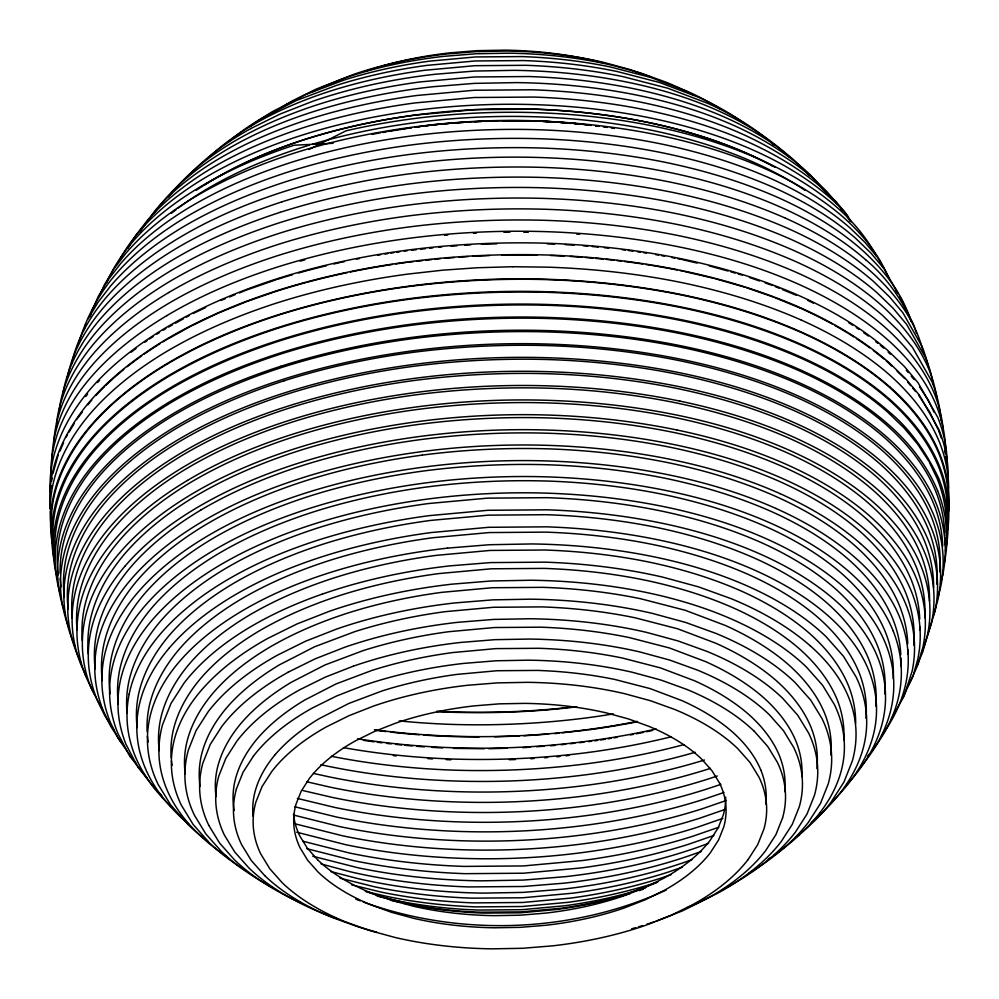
<?xml version="1.0" encoding="UTF-8"?>
<svg xmlns="http://www.w3.org/2000/svg" width="999" height="999" viewBox="0 0 999 999"><rect width="100%" height="100%" fill="white"/><g stroke="black" fill="none" stroke-linecap="round" stroke-linejoin="round"><path stroke-width="1.5" d="M71.691 363.424C76.985 338.723 90.097 316.358 106.344 297.277A433.042 224.325 -1.9 0 1 179.495 237.6C212.125 218.144 247.34 203.346 283.466 191.746A433.029 224.325 -1.9 0 1 408.304 164.161C452.435 158.292 497.04 156.119 541.533 157.567A433.042 224.325 -1.9 0 1 670.379 172.615C708.628 180.582 746.278 191.845 781.98 207.78A433.042 224.325 -1.9 0 1 865.621 259.715M129.158 694.168C133.779 671.728 145.529 651.36 160.29 634.065A385.09 199.488 -1.9 0 1 225.349 580.993C254.358 563.686 285.689 550.536 317.807 540.222A385.09 199.488 -1.9 0 1 428.821 515.684L487.837 510.289L547.302 509.815A385.09 199.488 -1.9 0 1 661.875 523.201C695.891 530.294 729.37 540.309 761.126 554.47A385.09 199.488 -1.9 0 1 835.501 600.661C853.246 616.246 868.668 635.077 877.597 657.13A385.09 199.488 -1.9 0 1 883.353 718.481C878.758 740.921 866.995 761.288 852.234 778.583A385.09 199.488 -1.9 0 1 846.765 784.702M940.546 583.891L942.744 574.875M67.707 375.399C73.189 350.449 86.413 327.997 102.685 308.566A437.887 226.835 -1.9 0 1 176.598 248.252C209.653 228.734 245.192 213.761 281.668 201.935M79.096 341.483C86.738 317.307 98.601 294.33 115.135 275A422.677 218.956 -1.9 0 1 186.476 216.783C218.394 197.939 252.697 183.491 287.899 172.065A422.664 218.956 -1.9 0 1 409.652 145.155C452.722 139.548 496.203 137.425 539.61 138.736A422.677 218.956 -1.9 0 1 665.272 153.409C702.559 161.301 739.235 172.303 774.125 187.712A422.677 218.956 -1.9 0 1 855.693 238.361L870.853 252.997L883.653 268.256M84.141 329.67L85.727 324.051M90.147 316.508L91.309 312.35M52.997 473.414L58.117 455.219M943.58 565.584L944.355 562.799A453.059 234.69 -1.9 0 0 937.574 490.684M236.388 788.985L243.019 772.339L253.409 756.131M782.579 817.906L775.961 834.552L765.559 850.761A279.62 144.855 -1.9 0 1 706.505 898.938L682.467 910.851L655.956 921.24M937.661 598.451L940.658 586.925A448.114 232.13 -1.9 0 0 933.928 515.546C923.576 489.872 905.594 467.969 884.964 449.825A448.114 232.13 -1.9 0 0 798.401 396.079C761.45 379.583 722.489 367.944 682.929 359.677A448.114 232.13 -1.9 0 0 549.587 344.118C503.546 342.607 457.38 344.867 411.713 350.936A448.114 232.13 -1.9 0 0 282.542 379.495C245.155 391.483 208.704 406.805 174.937 426.935A448.114 232.13 -1.9 0 0 99.251 488.698C82.055 508.803 68.394 532.529 63.012 558.628A448.114 232.13 -1.9 0 0 68.606 627.11M933.578 615.272L938.098 598.975A445.092 230.569 -1.9 0 0 931.418 528.071C921.128 502.572 903.283 480.819 882.779 462.787A445.092 230.569 -1.9 0 0 796.802 409.415C760.102 393.019 721.403 381.468 682.105 373.264A445.092 230.569 -1.9 0 0 549.662 357.804C503.933 356.293 458.091 358.554 412.724 364.573A445.092 230.569 -1.9 0 0 284.415 392.944C247.29 404.845 211.089 420.067 177.547 440.047A445.092 230.569 -1.9 0 0 102.373 501.411C85.29 521.378 71.716 544.942 66.371 570.866A445.092 230.569 -1.9 0 0 73.052 641.77L75.225 646.703M927.621 634.889L935.064 611.001A441.583 228.746 -1.9 0 0 928.433 540.659C918.231 515.359 900.524 493.781 880.181 475.899A441.583 228.746 -1.9 0 0 794.879 422.939C758.478 406.68 720.079 395.217 681.093 387.063A441.583 228.746 -1.9 0 0 549.7 371.74C504.32 370.242 458.841 372.477 413.836 378.446A441.583 228.746 -1.9 0 0 286.538 406.593C249.7 418.406 213.786 433.516 180.507 453.334A441.583 228.746 -1.9 0 0 105.931 514.21C88.973 534.015 75.524 557.392 70.217 583.116A441.583 228.746 -1.9 0 0 76.848 653.471L80.607 662.012M923.75 647.714L931.53 623.014A437.562 226.673 -1.9 0 0 924.974 553.309C914.847 528.234 897.302 506.855 877.147 489.135A437.562 226.673 -1.9 0 0 792.632 436.663C756.555 420.554 718.506 409.19 679.869 401.111M91.908 310.976L98.501 295.916L108.192 279.77L120.292 264.011A416.483 215.747 -1.9 0 1 190.597 206.656C222.04 188.087 255.831 173.851 290.534 162.6A416.483 215.747 -1.9 0 1 410.502 136.089C452.934 130.557 495.779 128.459 538.548 129.745A416.471 215.747 -1.9 0 1 662.374 144.206C699.113 151.985 735.252 162.825 769.63 178.009A416.483 215.747 -1.9 0 1 849.999 227.922L864.934 242.345L877.559 257.367L898.076 293.631M99.838 295.304L104.545 284.54L114.086 268.656L125.986 253.147A409.69 212.225 -1.9 0 1 195.142 196.728C226.074 178.459 259.315 164.46 293.444 153.384A409.69 212.225 -1.9 0 1 411.463 127.298C453.209 121.866 495.354 119.805 537.425 121.066A409.69 212.225 -1.9 0 1 659.228 135.29C695.366 142.944 730.918 153.609 764.735 168.556A409.69 212.225 -1.9 0 1 843.793 217.645C862.574 234.365 878.858 254.308 888.548 277.685M59.928 451.073L63.561 442.782M921.415 652.846L923.176 649.163M916.32 666.97L922.639 652.31L927.497 635.014A433.042 224.325 -1.9 0 0 921.003 566.033C910.988 541.221 893.63 520.067 873.675 502.522A433.042 224.325 -1.9 0 0 790.034 450.586C754.332 434.64 716.67 423.401 678.446 415.409A433.042 224.325 -1.9 0 0 549.587 400.374C505.094 398.913 460.489 401.099 416.358 406.955A433.029 224.325 -1.9 0 0 291.521 434.565C255.394 446.141 220.18 460.951 187.537 480.394M910.751 680.981L918.143 664.085L922.951 646.99A427.972 221.703 -1.9 0 0 916.52 578.808C906.63 554.295 889.472 533.391 869.754 516.046A427.972 221.703 -1.9 0 0 787.087 464.722C751.797 448.963 714.585 437.849 676.798 429.957M907.417 686.95L910.089 682.18M901.872 699.562L913.111 675.824L917.856 658.953A422.365 218.793 -1.9 0 0 911.513 591.67C901.747 567.469 884.814 546.84 865.359 529.732A422.365 218.793 -1.9 0 0 783.765 479.083C748.95 463.524 712.225 452.559 674.937 444.767A422.365 218.793 -1.9 0 0 549.263 430.107C505.869 428.671 462.362 430.819 419.318 436.526A422.365 218.793 -1.9 0 0 297.552 463.449C262.312 474.75 227.972 489.185 196.141 508.154A422.365 218.793 -1.9 0 0 124.8 566.371M127.934 248.314L135.414 235.864L146.616 221.291A385.377 199.638 -1.9 0 1 211.651 168.219C240.747 151.024 272.028 137.862 304.133 127.447A385.377 199.638 -1.9 0 1 415.134 102.909L474.138 97.515L533.628 97.053A385.377 199.638 -1.9 0 1 648.201 110.427C682.192 117.632 715.634 127.66 747.439 141.708A385.364 199.638 -1.9 0 1 821.815 187.887L835.639 201.236L847.302 215.147L851.086 221.79M139.897 231.78L154.783 210.939A375.811 194.68 -1.9 0 1 218.219 159.178C246.591 142.42 277.098 129.583 308.404 119.43A375.811 194.68 -1.9 0 1 416.658 95.504L474.188 90.247L532.205 89.785A375.811 194.68 -1.9 0 1 643.93 102.835C677.085 109.853 709.69 119.63 740.721 133.342A375.811 194.68 -1.9 0 1 813.248 178.371L826.722 191.383L837.162 203.821M88.087 318.893L98.052 302.285L110.502 286.089A428.284 221.865 -1.9 0 1 182.792 227.098C215.122 208.004 249.875 193.356 285.564 181.793A428.284 221.865 -1.9 0 1 408.928 154.52C452.572 148.839 496.628 146.678 540.621 148.002A428.284 221.865 -1.9 0 1 667.944 162.874C705.719 170.879 742.894 182.018 778.246 197.64A428.284 221.865 -1.9 0 1 860.901 248.963C880.531 266.446 897.552 287.287 907.679 311.738A428.284 221.865 -1.9 0 1 911.15 321.503M65.971 437.237L67.495 434.715M69.006 432.192L74.313 423.364M891.383 718.955L904.245 695.766L912.199 670.903A416.171 215.584 -1.9 0 0 905.956 604.607C896.328 580.756 879.644 560.427 860.464 543.568M153.921 213.424L158.129 207.617A364.685 188.923 -1.9 0 1 225.399 150.424C249.226 136.189 274.737 124.937 300.924 115.809A364.323 188.724 -1.9 0 1 432.205 86.801L474.288 83.379L516.62 82.605A364.685 188.923 -1.9 0 1 639.323 95.629C671.578 102.335 703.321 111.851 733.441 125.275A364.697 188.923 -1.9 0 1 810.776 175.325L827.272 193.806M748.089 859.602L757.754 844.53L763.923 829.033A260.102 134.74 -1.9 0 0 759.028 777.247L750.049 762.499L737.637 748.513A260.102 134.74 -1.9 0 0 674.837 709.527L650.599 700.761L624.363 693.618A260.102 134.74 -1.9 0 0 527.634 682.329L497.415 682.879L467.37 685.302A260.102 134.74 -1.9 0 0 373.651 706.031L348.988 715.684L326.611 726.76A260.102 134.74 -1.9 0 0 271.716 771.578L262.025 786.65L255.856 802.135A260.102 134.74 -1.9 0 0 260.751 853.933L269.73 868.668L282.143 882.654A260.102 134.74 -1.9 0 0 344.942 921.64L369.18 930.419L395.417 937.561A260.102 134.74 -1.9 0 0 492.145 948.838L522.365 948.301L552.41 945.866A260.102 134.74 -1.9 0 0 646.128 925.149L670.791 915.496L693.169 904.42A260.102 134.74 -1.9 0 0 748.064 859.602M820.054 812.574C830.669 798.725 838.91 782.841 842.469 765.671A341.233 176.773 -1.9 0 0 834.415 704.632L822.627 685.314L806.368 666.982A341.233 176.773 -1.9 0 0 733.99 620.167C709.565 609.228 683.94 601.123 657.904 595.029A340.884 176.586 -1.9 0 0 531.131 580.244L491.52 580.956L452.147 584.14A340.884 176.586 -1.9 0 0 329.32 611.301L296.99 623.95L267.67 638.461A340.884 176.586 -1.9 0 0 195.717 697.202C185.065 711.026 176.848 726.935 173.289 744.093A341.233 176.773 -1.9 0 0 181.331 805.144L193.132 824.462L209.39 842.794A341.233 176.773 -1.9 0 0 245.567 870.529M881.518 735.676C893.168 719.992 901.935 702.01 905.956 682.829A409.378 212.075 -1.9 0 0 899.812 617.607C890.346 594.155 873.925 574.15 855.069 557.567A409.378 212.075 -1.9 0 0 775.986 508.479M872.714 749.912C885.214 733.628 894.917 714.934 899.088 694.73A401.96 208.229 -1.9 0 0 893.056 630.694M168.731 196.815L173.414 190.722A354.17 183.466 -1.9 0 1 233.192 141.945C259.927 126.149 288.674 114.048 318.182 104.47A354.17 183.466 -1.9 0 1 420.204 81.918L474.425 76.973L529.095 76.536A354.17 183.466 -1.9 0 1 634.39 88.836C665.634 95.454 696.365 104.67 725.599 117.582A354.17 183.466 -1.9 0 1 793.943 160.027L809.577 175.774M85.727 396.541L87.612 394.093M76.586 419.568L82.255 412.187M87.937 404.795L89.823 402.322A455.794 236.114 -1.9 0 1 91.783 400.062M275.274 754.52C265.347 766.308 257.467 780.044 254.196 795.216A260.889 135.152 -1.9 0 0 253.034 816.133M124.8 566.371C108.604 585.339 95.717 607.679 90.647 632.292A422.365 218.793 -1.9 0 0 96.99 699.575L104.833 715.821L111.264 726.023M169.281 648.001C154.882 664.859 143.431 684.727 138.923 706.605A375.537 194.543 -1.9 0 0 144.555 766.433C153.234 787.949 168.294 806.293 185.589 821.503A375.537 194.543 -1.9 0 0 188.749 824.212M867.469 756.393L869.217 754.233M860.589 767.032C875.324 749.625 886.925 729.108 891.57 706.618A393.881 204.046 -1.9 0 0 885.663 643.868C876.56 621.303 860.763 602.06 842.619 586.101A393.881 204.046 -1.9 0 0 766.533 538.873C734.065 524.363 699.812 514.135 665.034 506.88A393.881 204.046 -1.9 0 0 547.839 493.194C507.367 491.87 466.795 493.856 426.648 499.188A393.881 204.046 -1.9 0 0 313.099 524.288C280.244 534.827 248.214 548.301 218.519 565.983A393.881 204.046 -1.9 0 0 151.998 620.279C136.888 637.949 124.875 658.803 120.155 681.743A393.881 204.046 -1.9 0 0 126.061 744.492L137.912 767.07L154.97 788.611M166.783 315.647C201.024 295.242 237.974 279.72 275.874 267.545A454.32 235.352 -1.9 0 1 406.843 238.599C453.146 232.442 499.95 230.17 546.628 231.681A454.32 235.352 -1.9 0 1 681.805 247.465C721.927 255.831 761.425 267.657 798.888 284.365A454.32 235.352 -1.9 0 1 886.637 338.861C907.579 357.242 925.773 379.458 936.3 405.482A454.32 235.352 -1.9 0 1 945.653 453.546M168.656 292.557C202.71 272.452 239.31 257.03 276.873 244.842A450.986 233.616 -1.9 0 1 406.793 216.134C452.734 210.152 499.138 207.879 545.454 209.278A450.986 233.616 -1.9 0 1 679.532 224.937C719.305 233.354 758.441 245.092 795.666 261.538A450.986 233.616 -1.9 0 1 882.704 315.584L898.875 331.193L912.537 347.477L931.967 381.68A450.986 233.629 -1.9 0 1 940.958 420.317M168.556 327.023L172.64 324.75M175.374 323.239L183.554 318.706M186.289 317.195L189.011 315.672M168.057 338.836L190.085 326.611M167.57 363.836C201.985 343.506 238.973 327.934 276.935 315.609A455.794 236.114 -1.9 0 1 408.241 286.601C454.682 280.544 501.573 278.259 548.376 279.658A455.794 236.114 -1.9 0 1 683.89 295.492C724.088 304.008 763.648 315.859 801.273 332.492A455.794 236.114 -1.9 0 1 889.235 387.113C910.126 405.706 928.233 427.897 939.023 453.908A455.794 236.114 -1.9 0 1 948.288 506.655M200.662 510.164C232.105 491.595 265.896 477.36 300.599 466.108A416.483 215.747 -1.9 0 1 420.567 439.597C462.999 434.066 505.844 431.968 548.626 433.254A416.471 215.747 -1.9 0 1 672.439 447.714C709.178 455.494 745.316 466.333 779.695 481.518A416.483 215.747 -1.9 0 1 860.064 531.431C879.17 548.426 895.716 568.706 905.556 592.469A416.483 215.747 -1.9 0 1 913.748 645.104M309.141 149.4L346.041 130.807A396.216 205.257 -1.9 0 1 876.298 256.094M250.761 128.571L280.082 114.061L312.4 101.399A340.884 176.586 -1.9 0 1 435.239 74.251L474.6 71.054L514.21 70.342A340.884 176.586 -1.9 0 1 640.983 85.152C667.032 91.209 692.644 99.363 717.095 110.265A341.233 176.773 -1.9 0 1 789.447 157.093M288.062 672.24L314.997 658.903L344.68 647.277A313.074 162.188 -1.9 0 1 457.505 622.352L493.656 619.417L530.032 618.756A313.074 162.188 -1.9 0 1 646.465 632.355L678.059 640.946L707.242 651.498A313.074 162.188 -1.9 0 1 782.804 698.438L797.764 715.272L808.591 733.004A313.074 162.188 -1.9 0 1 814.435 795.354L807.042 813.998L795.404 832.155A313.074 162.188 -1.9 0 1 729.282 886.088M721.877 890.059L728.059 886.75M666.171 890.084C572.315 933.078 460.164 937.112 363.174 901.96M312.862 91.621L316.583 89.773M193.144 313.499L205.669 307.53M191.383 325.899L217.907 313.261L246.229 301.71L276.136 291.333A455.794 236.114 -1.9 0 1 305.894 282.567M321.603 87.338L352.697 74.725A260.102 134.74 -1.9 0 1 446.428 54.021L476.473 51.573L506.693 51.024A260.102 134.74 -1.9 0 1 603.421 62.325L629.657 69.455L649.974 76.686M686.413 908.216L718.481 892.794A297.165 153.946 -1.9 0 0 781.206 841.595L792.282 824.362L799.325 806.668A297.165 153.946 -1.9 0 0 793.743 747.502L783.466 730.656L769.292 714.672A297.165 153.946 -1.9 0 0 697.539 670.142L669.854 660.114L639.872 651.947A297.165 153.946 -1.9 0 0 529.358 639.06L494.83 639.672L460.502 642.457A297.165 153.946 -1.9 0 0 353.421 666.133M221.029 300.399L225.275 298.676M229.508 296.953L235.165 294.643M239.398 292.919L245.055 290.622M656.393 882.766L625.886 894.255A238.848 123.726 -1.9 0 1 557.08 909.465L520.504 912.811L483.653 913.098A238.848 123.726 -1.9 0 1 412.637 904.807L380.257 896.428L365.247 891.245M322.515 594.005C297.128 602.859 272.415 613.786 249.288 627.559A353.446 183.092 -1.9 0 0 184.116 682.991L170.991 703.458L162.625 724.487A353.446 183.092 -1.9 0 0 166.234 787.949C174.375 808.241 188.599 825.511 204.882 839.859A353.446 183.092 -1.9 0 0 221.691 853.134M353.421 666.121L325.249 677.16L299.675 689.809A297.165 153.946 -1.9 0 0 236.95 741.021L225.886 758.241L218.843 775.936A297.165 153.946 -1.9 0 0 224.425 835.114L234.703 851.96L248.876 867.931A297.165 153.946 -1.9 0 0 320.629 912.474L329.57 916.021M723.963 792.457L704.944 798.938A411.738 213.299 -1.9 0 1 586.238 825.174C544.28 830.756 501.873 832.829 459.565 831.443A411.75 213.299 -1.9 0 1 337.063 817.145L294.705 806.755M726.335 800.461L702.597 808.666A406.131 210.389 -1.9 0 1 585.514 834.54C544.13 840.047 502.297 842.082 460.564 840.721A406.131 210.389 -1.9 0 1 339.735 826.61L293.519 815.034M724.787 809.54L699.974 818.131A399.937 207.18 -1.9 0 1 584.677 843.618C543.918 849.038 502.722 851.048 461.625 849.712A399.937 207.18 -1.9 0 1 342.632 835.813L295.667 823.963M722.864 818.381L697.052 827.347A393.156 203.659 -1.9 0 1 583.716 852.397C543.643 857.729 503.146 859.702 462.762 858.378A393.156 203.659 -1.9 0 1 345.779 844.717L296.753 832.217M718.793 827.234L693.518 836.001A385.09 199.488 -1.9 0 1 582.492 860.539L523.488 865.933L464.023 866.408A385.09 199.488 -1.9 0 1 349.438 853.021L302.822 841.208M713.898 835.464L689.248 844.03A375.537 194.543 -1.9 0 1 580.981 867.956L523.439 873.213L465.434 873.675A375.537 194.543 -1.9 0 1 353.696 860.626L306.868 848.688M708.541 843.368L696.703 847.651A364.323 188.724 -1.9 0 1 565.422 876.66L523.339 880.082L481.006 880.843A364.685 188.923 -1.9 0 1 358.304 867.831L312.749 856.23M701.261 851.435L691.221 855.057A353.084 182.904 -1.9 0 1 563.985 883.178L523.201 886.488L468.543 886.925A353.446 183.092 -1.9 0 1 350.861 871.902L321.041 863.948M692.157 859.552L685.227 862.062A340.884 176.586 -1.9 0 1 562.387 889.197L523.026 892.394L483.416 893.118A340.884 176.586 -1.9 0 1 356.643 878.308L330.644 871.478M280.107 212.337C243.294 224.275 207.43 239.385 174.063 259.091A441.908 228.921 -1.9 0 0 99.488 319.955C82.667 339.922 69.318 363.174 63.774 388.873A441.908 228.921 -1.9 0 0 62.712 394.767M246.466 290.035L276.286 279.683M284.028 380.794C246.928 392.832 210.777 408.054 177.148 427.909A445.417 230.744 -1.9 0 0 101.973 489.26C85.015 509.378 71.566 532.817 65.971 558.728A445.417 230.744 -1.9 0 0 64.311 597.402M682.13 867.244L667.769 872.239A328.596 170.217 -1.9 0 1 573.101 893.156L522.789 897.764L472.077 898.163A328.596 170.217 -1.9 0 1 374.375 886.75L340.01 878.146M671.353 874.525L661.051 878.109A314.048 162.687 -1.9 0 1 570.579 898.101L522.489 902.497L474.026 902.884A314.048 162.687 -1.9 0 1 380.656 891.982L351.473 884.789M657.841 881.917L653.646 883.366A298.089 154.42 -1.9 0 1 567.769 902.347L522.127 906.518L476.136 906.88A298.077 154.42 -1.9 0 1 387.5 896.528L366.858 891.732M639.123 890.633L643.393 889.147M280.881 366.258C243.294 378.321 206.643 393.731 172.677 413.961A450.649 233.454 -1.9 0 0 96.566 476.086C79.271 496.303 65.534 520.154 60.127 546.416A450.649 233.454 -1.9 0 0 63.224 607.916M717.232 775.998L708.84 778.795A421.341 218.257 -1.9 0 1 587.362 805.644C544.43 811.363 501.023 813.473 457.742 812.062A421.328 218.257 -1.9 0 1 332.38 797.427L303.172 790.634M720.866 784.377L707.017 788.985A416.795 215.909 -1.9 0 1 586.863 815.546C544.38 821.19 501.448 823.288 458.628 821.89A416.808 215.909 -1.9 0 1 334.615 807.404L297.327 798.413M382.754 132.505L385.814 131.905M388.848 131.319L411.638 127.735M414.66 127.31L431.368 124.925M411.775 250.225L416.296 249.725M420.804 249.213L425.324 248.701M429.845 248.202L432.854 247.864M438.873 247.178L441.895 246.84M407.43 262.312L413.474 261.638M416.483 261.301L422.527 260.614M425.549 260.277L431.58 259.603M434.602 259.265L440.634 258.579M422.34 455.094C464.073 449.65 506.218 447.589 548.301 448.863A409.69 212.225 -1.9 0 1 670.104 463.086C706.231 470.741 741.782 481.393 775.611 496.341A409.69 212.225 -1.9 0 1 854.669 545.442C873.451 562.15 889.722 582.092 899.412 605.481A409.69 212.225 -1.9 0 1 907.766 643.806M573.638 706.78C533.366 711.738 492.719 712.999 452.185 711.937A439.56 227.697 -1.9 0 1 436.863 711.276M576.798 706.78C535.464 711.962 493.731 713.411 452.11 712.275A440.234 228.059 -1.9 0 1 436.763 711.625M554.745 733.641L559.315 733.116M562.362 732.779L586.75 730.032M561.151 744.742L565.721 744.23M570.279 743.718L574.85 743.206M579.408 742.694L583.978 742.182M588.399 752.447C543.893 758.241 498.951 760.439 454.095 759.09A436.813 226.273 -1.9 0 1 343.519 747.639M556.843 756.83L559.877 756.48M565.946 755.806L568.98 755.456M447.515 548.114L489.585 544.717L531.918 543.943A364.685 188.923 -1.9 0 1 654.632 556.967C686.887 563.661 718.631 573.176 748.75 586.613A364.697 188.923 -1.9 0 1 826.073 636.663L843.456 656.256L856.068 676.897A364.697 188.923 -1.9 0 1 864.635 742.132C860.901 760.489 852.047 777.459 840.708 792.257A364.685 188.923 -1.9 0 1 811.225 822.714M431.356 124.925C484.353 119.131 538.074 118.569 590.996 125.362M444.717 235.302L447.752 235.09M473.514 233.267L476.535 233.054M451.011 246.204L457.092 245.779M464.697 245.242L470.779 244.805M445.204 258.192L454.345 257.555M458.916 257.23L468.069 256.581M472.639 256.256L489.46 255.594M523.951 735.801L548.588 734.065M522.789 747.702L530.469 747.165M536.613 746.728L544.305 746.191M550.449 745.754L555.057 745.429M530.794 758.728L533.866 758.516M544.592 757.754L547.652 757.542M477.922 51.361L482.43 51.236M503.933 232.268L510.027 232.105M481.443 244.243L496.728 243.818M501.71 255.245L536.875 255.245M512.862 266.721L477.584 267.732L442.457 270.205L407.692 274.113A456.481 236.476 -1.9 0 0 276.186 303.184C238.162 315.522 201.124 331.119 166.658 351.473A456.481 236.476 -1.9 0 0 89.61 414.348C72.24 434.977 58.454 458.991 52.735 485.539A456.481 236.476 -1.9 0 0 50.187 508.429M494.592 736.775L519.33 736.063M488.823 748.738L507.355 748.214M509.278 759.727L515.434 759.552M333.129 143.282L294.093 145.23A396.216 205.257 -1.9 0 0 106.856 282.417M523.701 232.205L528.259 232.268M512.849 266.721L548.051 267.17A456.481 236.476 -1.9 0 1 683.766 283.017C724.025 291.546 763.636 303.421 801.323 320.08M479.145 736.9L452.922 736.563A440.234 228.059 -1.9 0 1 423.826 735.077M453.396 748.351L484.203 748.75M453.534 747.776C498.551 749.238 543.681 747.027 588.324 741.096A438.099 226.948 -1.9 0 0 656.206 728.995M540.009 120.941L576.023 123.489M595.479 125.924L598.476 126.286M604.457 127.035L607.454 127.41M320.854 764.697L326.898 766.021A431.88 223.726 -1.9 0 0 455.407 781.018C499.787 782.479 544.268 780.294 588.286 774.45A431.88 223.726 -1.9 0 0 695.129 752.284M313.524 773.426L328.521 776.722A428.858 222.165 -1.9 0 0 456.131 791.62C500.199 793.069 544.368 790.896 588.074 785.089A428.858 222.153 -1.9 0 0 704.457 760.027M682.217 259.603L697.215 263.087M709.203 265.884L728.046 271.029M684.59 271.553L713.136 278.197M682.529 347.54C722.09 355.919 761.001 367.595 798.014 383.941A448.439 232.305 -1.9 0 1 884.552 437.687C905.119 455.981 922.939 477.809 933.541 503.409A448.439 232.305 -1.9 0 1 942.706 546.316M377.085 896.14L395.017 900.311A280.482 145.292 -1.9 0 0 478.409 910.039L521.69 909.702L564.635 905.781A280.469 145.292 -1.9 0 0 645.441 887.911M391.283 900.349L400.312 902.447M593.344 60.489L601.535 62.5M306.705 781.767L330.344 787.2A425.349 220.342 -1.9 0 0 456.905 801.96C500.611 803.396 544.43 801.248 587.774 795.491A425.349 220.342 -1.9 0 0 710.389 768.381M376.798 932.217L358.216 926.897L332.155 917.469A279.62 144.855 -1.9 0 1 264.66 875.549M730.918 271.853L735.214 273.089M738.086 273.901L742.394 275.137M714.647 278.546L744.842 287.188M749.55 277.522L759.552 280.981M765.271 282.967L772.427 285.439M746.278 287.675L773.513 297.103M330.894 916.495L338.811 919.367M355.894 899.212L360.264 900.861M785.401 218.144C749.25 202.173 711.251 190.772 672.627 182.592A437.887 226.835 -1.9 0 0 542.445 167.395C497.477 166.034 452.422 168.244 407.804 174.051A437.887 226.835 -1.9 0 0 281.668 201.935M775.249 286.601L779.495 288.349M782.329 289.523L796.478 295.354M774.937 297.69L800.461 308.204M780.082 493.656C745.766 478.346 709.577 467.532 672.839 459.852A416.171 215.584 -1.9 0 0 549 445.404C506.243 443.993 463.374 446.103 420.966 451.735A416.171 215.584 -1.9 0 0 300.986 478.259C266.271 489.385 232.417 503.621 201.049 522.302A416.171 215.584 -1.9 0 0 130.769 579.682C114.798 598.351 102.11 620.379 97.115 644.617A416.171 215.584 -1.9 0 0 103.359 710.926L111.089 726.935L121.279 742.507M775.998 508.479C742.245 493.406 706.643 482.767 670.491 475.224A409.378 212.075 -1.9 0 0 548.688 461.001C506.618 459.627 464.448 461.688 422.727 467.232A409.39 212.075 -1.9 0 0 304.707 493.319C270.554 504.27 237.263 518.281 206.406 536.663A409.378 212.075 -1.9 0 0 137.263 593.094C121.553 611.463 109.078 633.129 104.158 656.98A409.378 212.075 -1.9 0 0 110.302 722.202L117.907 737.949L132.168 758.591M865.621 259.715C886.375 276.785 901.31 299.213 912.961 323.226A433.354 224.488 -1.9 0 1 916.47 333.117M889.809 386.913C910.826 405.394 929.107 427.684 939.672 453.808A456.143 236.301 -1.9 0 1 948.675 511.226M810.052 645.641C826.36 659.964 840.546 677.272 848.738 697.539A353.446 183.092 -1.9 0 1 852.322 761.001L843.955 782.03L830.831 802.497A353.446 183.092 -1.9 0 1 802.247 832.017M171.903 807.279C156.294 792.756 142.994 775.361 134.927 755.519A385.09 199.488 -1.9 0 1 129.171 694.168M771.303 142.757L773.438 144.83M888.136 352.048L890.309 354.146M891.695 365.984L888.423 362.824A455.794 236.114 -1.9 0 0 886.213 360.914M897.139 371.241L904.769 378.609M754.332 731.343L767.669 746.378L777.347 762.225A279.62 144.855 -1.9 0 1 782.567 817.906M317.719 859.914L307.28 848.139L299.688 835.726A219.006 113.449 -1.9 0 1 293.556 814.123M264.648 875.549L251.311 860.514L241.621 844.667A279.62 144.855 -1.9 0 1 236.413 788.985M158.853 792.557L161.776 795.516M133.854 760.726L135.714 762.824M147.365 778.421L129.957 756.43L117.857 733.391A401.96 208.229 -1.9 0 1 111.838 669.355C116.646 645.928 128.921 624.662 144.331 606.618A401.96 208.229 -1.9 0 1 212.225 551.211C242.52 533.154 275.212 519.43 308.741 508.666A401.96 208.229 -1.9 0 1 424.625 483.054C465.584 477.597 506.993 475.586 548.301 476.923A401.96 208.229 -1.9 0 1 667.894 490.896C703.396 498.289 738.336 508.753 771.49 523.538A401.96 208.229 -1.9 0 1 849.125 571.753C867.656 588.024 883.753 607.679 893.069 630.694M906.305 370.254L908.278 372.602M911.225 376.111L914.172 379.632M907.729 382.13L910.688 385.651M912.661 388.012L915.621 391.533M840.546 208.429L842.169 210.752M112.825 728.259L114.398 730.506M919.517 386.788L928.258 400.149L934.115 412.25M918.581 395.055L929.744 412.1L938.211 429.632M928.758 461.126L917.669 444.18L903.945 427.822L887.699 412.137A453.047 234.69 -1.9 0 0 800.261 357.854C762.861 341.321 723.551 329.545 683.591 321.066A453.047 234.69 -1.9 0 0 548.888 305.344C502.36 303.946 455.756 306.218 409.59 312.237A453.059 234.69 -1.9 0 0 279.083 341.084C241.346 353.321 204.583 368.806 170.367 389.011A453.047 234.69 -1.9 0 0 93.906 451.398C76.661 471.878 62.974 495.716 57.293 522.065A453.059 234.69 -1.9 0 0 55.282 558.391M93.931 693.318L95.355 695.641M103.347 711.525L91.159 688.149A427.972 221.703 -1.9 0 1 84.765 619.967C89.873 595.029 102.947 572.39 119.343 553.184A427.972 221.703 -1.9 0 1 191.646 494.193C223.888 474.962 258.704 460.339 294.405 448.876A427.972 221.703 -1.9 0 1 417.782 421.615C461.401 415.809 505.482 413.661 549.462 415.097A427.972 221.703 -1.9 0 1 676.798 429.97M850.024 221.241L844.792 212.213A388.249 201.124 -1.9 0 0 460.489 105.981A388.249 201.124 -1.9 0 0 118.756 261.451M899.587 296.303L901.11 298.976M208.766 825.324L219.605 843.069L234.54 859.902A313.074 162.188 -1.9 0 0 301.011 902.896M86.101 675.948L81.106 665.097A437.562 226.673 -1.9 0 1 74.563 595.392C79.795 569.892 93.157 546.74 109.927 527.097A437.562 226.673 -1.9 0 1 183.841 466.783C216.808 447.127 252.397 432.18 288.898 420.467A437.562 226.673 -1.9 0 1 415.047 392.582C459.64 386.65 504.72 384.453 549.675 385.914A437.562 226.673 -1.9 0 1 679.869 401.123M93.207 691.932L85.877 676.66A433.042 224.325 -1.9 0 1 79.396 607.667C84.578 582.442 97.802 559.527 114.398 540.084A433.042 224.325 -1.9 0 1 187.55 480.407M719.68 783.303L712.1 770.891L701.66 759.115A219.006 113.449 -1.9 0 0 648.776 726.298L628.371 718.905L606.281 712.886A219.006 113.449 -1.9 0 0 524.837 703.383L499.388 703.845L474.088 705.893A219.006 113.449 -1.9 0 0 395.179 723.338L374.413 731.468L355.569 740.796A219.006 113.449 -1.9 0 0 309.34 778.521L301.186 791.22L295.991 804.257A219.006 113.449 -1.9 0 0 300.112 847.864L307.68 860.289L318.119 872.065A219.006 113.449 -1.9 0 0 371.004 904.882L391.408 912.274L413.499 918.281A219.006 113.449 -1.9 0 0 494.942 927.784L520.392 927.334L545.691 925.286A219.006 113.449 -1.9 0 0 624.6 907.841L645.366 899.712L664.21 890.384A219.006 113.449 -1.9 0 0 710.426 852.646L718.593 839.947L723.776 826.91A219.006 113.449 -1.9 0 0 719.667 783.303M929.407 462.462L937.174 478.546A453.059 234.69 -1.9 0 1 946.115 535.514M937.586 490.684C926.785 464.897 909.102 442.532 888.099 424.275A452.722 234.515 -1.9 0 0 800.636 369.992C763.323 353.309 723.95 341.558 683.978 333.204A452.722 234.528 -1.9 0 0 549.275 317.482C502.759 315.959 456.118 318.244 409.99 324.375A452.722 234.528 -1.9 0 0 279.483 353.234C241.708 365.334 204.882 380.819 170.767 401.148A452.722 234.528 -1.9 0 0 94.306 463.561C76.935 483.866 63.137 507.829 57.692 534.203A452.722 234.515 -1.9 0 0 60.365 594.517M760.876 770.154C754.707 755.256 744.342 742.557 732.379 731.917A260.901 135.152 -1.9 0 0 682.03 700.649L650.199 688.623L614.847 679.47A260.889 135.152 -1.9 0 0 537.287 670.416L497.002 670.729L457.067 674.387A260.889 135.152 -1.9 0 0 381.918 690.996L348.589 703.546L319.305 718.593A260.889 135.152 -1.9 0 0 275.274 754.52M372.152 134.378A379.583 196.628 -1.9 0 1 380.582 132.755M383.079 132.293A379.583 196.628 -1.9 0 1 386.238 131.731M387.674 131.468A379.583 196.628 -1.9 0 1 391.995 130.732M394.605 130.295A379.583 196.628 -1.9 0 1 397.764 129.783M400.412 129.37A379.583 196.628 -1.9 0 1 405.07 128.671M407.729 128.272A379.583 196.628 -1.9 0 1 410.964 127.822M415.122 127.248A379.583 196.628 -1.9 0 1 419.88 126.636M422.54 126.299A379.583 196.628 -1.9 0 1 428.896 125.549M430.407 125.375A379.583 196.628 -1.9 0 1 438.012 124.575M440.659 124.313A379.583 196.628 -1.9 0 1 448.738 123.576M451.835 123.314A379.583 196.628 -1.9 0 1 463.723 122.44M474.6 121.816A379.583 196.628 -1.9 0 1 481.068 121.528M485.377 121.354A379.583 196.628 -1.9 0 1 496.878 121.041M502.659 120.954A379.583 196.628 -1.9 0 1 535.988 121.329M543.244 121.616A379.583 196.628 -1.9 0 1 556.268 122.315M560.614 122.602A379.583 196.628 -1.9 0 1 570.691 123.376M574.55 123.701A379.583 196.628 -1.9 0 1 580.744 124.288M585.027 124.725A379.583 196.628 -1.9 0 1 590.734 125.35M596.016 125.961A379.583 196.628 -1.9 0 1 599.238 126.361M603.471 126.91A379.583 196.628 -1.9 0 1 606.63 127.335M611.188 127.984A379.583 196.628 -1.9 0 1 614.273 128.434M171.378 213.336A388.249 201.124 -1.9 0 1 175.974 209.765M178.322 207.992A388.249 201.124 -1.9 0 1 309.415 145.13M312.362 144.243A388.249 201.124 -1.9 0 1 799.912 187M801.148 187.8A388.249 201.124 -1.9 0 1 805.094 190.409M196.328 190.247A379.583 196.628 -1.9 0 1 775.049 167.283M820.029 812.574A340.884 176.586 -1.9 0 1 774.063 855.156M770.566 857.554A340.884 176.586 -1.9 0 1 768.194 859.14M843.843 739.822A341.933 177.123 -1.9 0 0 836.95 699.113C828.858 679.595 815.271 662.949 799.6 649A341.933 177.123 -1.9 0 0 733.616 608.016C705.381 595.541 675.711 586.65 645.554 580.257A341.933 177.123 -1.9 0 0 543.906 568.394L491.121 568.806L438.773 573.588A341.933 177.123 -1.9 0 0 340.272 595.367C311.788 604.607 284.041 616.296 258.229 631.53A341.933 177.123 -1.9 0 0 200.512 678.633C187.5 694.08 177.173 712.062 172.877 731.955A341.933 177.123 -1.9 0 0 171.229 757.854M172.14 765.434A341.933 177.123 -1.9 0 1 171.516 760.888M907.841 649.775A409.69 212.225 -1.9 0 1 907.679 654.258M102.26 680.656A409.69 212.225 -1.9 0 1 103.759 644.83C108.891 621.003 121.279 599.45 136.863 580.943A409.69 212.225 -1.9 0 1 206.019 524.512C236.95 506.243 270.192 492.245 304.32 481.168A409.69 212.225 -1.9 0 1 422.34 455.094M207.63 841.158A364.697 188.923 -1.9 0 1 188.062 824.55L170.679 804.957L158.067 784.315A364.697 188.923 -1.9 0 1 149.5 719.08C153.234 700.711 162.1 683.753 173.426 668.955A364.685 188.923 -1.9 0 1 240.697 611.763C264.523 597.514 290.047 586.276 316.221 577.135A364.323 188.724 -1.9 0 1 447.515 548.126M865.958 718.269A365.434 189.31 -1.9 0 0 858.79 671.827C850.149 650.973 835.626 633.179 818.88 618.269A365.434 189.31 -1.9 0 0 748.351 574.475C718.194 561.151 686.475 551.648 654.245 544.805A365.434 189.31 -1.9 0 0 545.604 532.13L489.185 532.567L433.241 537.687A365.434 189.31 -1.9 0 0 327.972 560.951C297.527 570.829 267.869 583.316 240.284 599.612A365.434 189.31 -1.9 0 0 178.609 649.937C164.698 666.445 153.659 685.676 149.076 706.93A365.434 189.31 -1.9 0 0 147.14 731.842M148.177 742.057A365.434 189.31 -1.9 0 1 147.452 736.226M893.218 678.671A394.168 204.196 -1.9 0 0 885.276 631.743C875.948 609.24 860.289 590.059 842.219 573.975A394.168 204.196 -1.9 0 0 766.146 526.735C733.616 512.35 699.412 502.11 664.635 494.73A394.168 204.196 -1.9 0 0 547.452 481.056C506.968 479.832 466.421 481.818 426.261 487.05A394.168 204.196 -1.9 0 0 312.712 512.15C279.882 522.789 247.889 536.263 218.132 553.846A394.168 204.196 -1.9 0 0 151.598 608.129C136.601 625.936 124.688 646.678 119.743 669.605A394.168 204.196 -1.9 0 0 118.307 704.07M884.752 693.98A385.364 199.638 -1.9 0 0 877.197 645.004C868.081 623.001 852.771 604.245 835.102 588.523A385.364 199.638 -1.9 0 0 760.726 542.345C728.92 528.284 695.479 518.256 661.488 511.063A385.377 199.638 -1.9 0 0 546.915 497.677L487.425 498.151L428.434 503.546A385.377 199.638 -1.9 0 0 317.42 528.071C285.314 538.486 254.046 551.66 224.95 568.843A385.377 199.638 -1.9 0 0 159.902 621.915C145.23 639.335 133.591 659.615 128.759 682.017A385.364 199.638 -1.9 0 0 127.048 712.924M227.41 857.105A353.446 183.092 -1.9 0 1 225.1 855.531M799.075 834.652A353.446 183.092 -1.9 0 1 794.717 838.136M810.039 645.641A353.446 183.092 -1.9 0 0 731.393 598.763L698.488 586.863L662.874 577.172A353.446 183.092 -1.9 0 0 545.179 562.162L490.534 562.587L449.75 565.884A353.084 182.904 -1.9 0 0 322.527 594.018M855.631 723.313A354.17 183.466 -1.9 0 0 848.338 685.401C839.972 665.184 825.898 647.951 809.652 633.503A354.17 183.466 -1.9 0 0 741.308 591.058C712.075 578.134 681.343 568.931 650.099 562.3A354.17 183.466 -1.9 0 0 544.805 550.012L490.134 550.437L435.901 555.394A354.17 183.466 -1.9 0 0 333.891 577.946C304.383 587.512 275.637 599.625 248.901 615.409A354.17 183.466 -1.9 0 0 189.123 664.198C175.637 680.194 164.935 698.825 160.502 719.43A354.17 183.466 -1.9 0 0 159.228 750.649M834.003 799.799A375.537 194.543 -1.9 0 0 844.043 788.923C858.453 772.077 869.904 752.197 874.412 730.319A375.537 194.543 -1.9 0 0 868.78 670.491C860.102 648.975 845.042 630.631 827.746 615.421A375.537 194.543 -1.9 0 0 755.194 570.392C724.238 556.555 691.583 546.803 658.428 539.885A375.537 194.543 -1.9 0 0 546.69 526.835L488.686 527.297L431.143 532.554A375.537 194.543 -1.9 0 0 322.889 556.48C291.558 566.533 261.014 579.37 232.717 596.241A375.537 194.543 -1.9 0 0 169.281 648.001M875.761 706.131A375.811 194.68 -1.9 0 0 868.393 658.366C859.502 636.912 844.567 618.618 827.347 603.284A375.811 194.68 -1.9 0 0 754.819 558.254C723.788 544.542 691.183 534.765 658.029 527.734A375.811 194.68 -1.9 0 0 546.303 514.697L488.286 515.159L430.756 520.404A375.811 194.68 -1.9 0 0 322.502 544.343C291.184 554.495 260.689 567.332 232.317 584.09A375.811 194.68 -1.9 0 0 168.881 635.851C154.583 652.834 143.232 672.602 138.511 694.467A375.811 194.68 -1.9 0 0 137.175 727.597M801.922 776.623A298.077 154.408 -1.9 0 0 795.903 741.121C788.86 724.113 777.01 709.602 763.348 697.439A298.077 154.408 -1.9 0 0 705.818 661.713L669.455 647.964L629.058 637.524A298.089 154.42 -1.9 0 0 540.434 627.172L494.418 627.534L448.788 631.705A298.077 154.42 -1.9 0 0 362.924 650.686L324.837 665.022L291.396 682.217A298.077 154.408 -1.9 0 0 241.084 723.276C229.733 736.738 220.729 752.422 216.995 769.754A298.077 154.408 -1.9 0 0 216.009 796.628M403.321 903.146A260.901 135.152 -1.9 0 0 480.894 912.199L521.153 911.875L561.113 908.228A260.901 135.152 -1.9 0 0 618.369 896.865M630.381 893.443A260.901 135.152 -1.9 0 1 619.88 896.453M288.087 672.252A313.074 162.188 -1.9 0 0 221.978 726.186L210.314 744.33L202.897 762.974A313.074 162.188 -1.9 0 0 208.791 825.324M816.882 768.543A314.036 162.687 -1.9 0 0 810.876 726.947C803.458 709.028 790.983 693.743 776.585 680.918A314.036 162.687 -1.9 0 0 715.971 643.294L677.659 628.808L635.102 617.794A314.036 162.687 -1.9 0 0 541.733 606.893L493.256 607.28L445.179 611.663A314.048 162.687 -1.9 0 0 354.72 631.668L314.598 646.765L279.358 664.884A314.048 162.687 -1.9 0 0 226.348 708.141C214.398 722.327 204.907 738.848 200.974 757.117A314.036 162.687 -1.9 0 0 200.075 786.475M900.911 657.667A402.26 208.379 -1.9 0 1 900.773 666.458M900.798 654.732A402.26 208.379 -1.9 0 0 892.669 618.568C883.153 595.604 867.169 576.023 848.725 559.615A402.26 208.379 -1.9 0 0 771.103 511.413C737.886 496.728 702.984 486.276 667.507 478.746A402.26 208.379 -1.9 0 0 547.914 464.785C506.593 463.548 465.222 465.571 424.225 470.904A402.26 208.379 -1.9 0 0 308.354 496.515C274.837 507.38 242.195 521.141 211.825 539.073A402.26 208.379 -1.9 0 0 143.931 594.467C128.621 612.649 116.471 633.816 111.426 657.205A402.26 208.379 -1.9 0 0 110.14 693.843M271.641 887.037A327.597 169.705 -1.9 0 1 221.441 851.498L205.806 833.89L194.468 815.321A327.597 169.705 -1.9 0 1 188.349 750.087L196.091 730.581L208.267 711.588A327.597 169.705 -1.9 0 1 277.46 655.157L305.619 641.196L336.675 629.033A327.597 169.705 -1.9 0 1 454.72 602.946L492.557 599.875L530.619 599.175A327.597 169.705 -1.9 0 1 652.447 613.411L685.501 622.402L716.033 633.441A327.597 169.705 -1.9 0 1 795.104 682.554L810.751 700.162L822.09 718.731A327.597 169.705 -1.9 0 1 828.208 783.965L820.466 803.471L808.278 822.464A327.597 169.705 -1.9 0 1 757.292 867.969M756.131 868.718A327.597 169.705 -1.9 0 1 749.013 873.163M830.918 755.007A328.596 170.217 -1.9 0 0 824.5 712.949C816.732 694.193 803.683 678.196 788.611 664.785A328.596 170.217 -1.9 0 0 725.199 625.411L685.102 610.252L640.571 598.738A328.596 170.217 -1.9 0 0 542.882 587.337L492.157 587.737L441.845 592.332A328.596 170.217 -1.9 0 0 347.19 613.249C319.817 622.127 293.157 633.366 268.344 648.014A328.596 170.217 -1.9 0 0 212.887 693.269C200.374 708.116 190.447 725.399 186.326 744.517A328.596 170.217 -1.9 0 0 185.19 773.775M939.809 571.952A445.417 230.744 -1.9 0 0 931.031 515.934C920.504 490.509 902.796 468.831 882.379 450.649A445.417 230.744 -1.9 0 0 796.415 397.277C759.652 381.031 721.003 369.443 681.705 361.114A445.417 230.744 -1.9 0 0 549.288 345.654C503.546 344.28 457.717 346.516 412.337 352.435A445.417 230.744 -1.9 0 0 284.028 380.794M936.762 584.103A441.908 228.921 -1.9 0 0 928.046 528.521C917.594 503.296 900.037 481.793 879.782 463.761A441.908 228.921 -1.9 0 0 794.492 410.801C758.016 394.68 719.667 383.191 680.694 374.925A441.908 228.921 -1.9 0 0 549.313 359.59C503.933 358.216 458.466 360.452 413.449 366.308A441.908 228.921 -1.9 0 0 286.151 394.443C249.338 406.381 213.474 421.491 180.107 441.196A441.908 228.921 -1.9 0 0 105.519 502.06C88.699 522.027 75.362 545.279 69.818 570.978A441.908 228.921 -1.9 0 0 68.169 609.34M61.126 586.913A448.439 232.305 -1.9 0 1 60.29 577.959M60.115 573.463A448.439 232.305 -1.9 0 1 62.612 546.49C68.232 520.404 81.781 496.815 98.851 476.548A448.439 232.305 -1.9 0 1 174.538 414.785C208.404 394.792 244.792 379.47 282.143 367.345A448.439 232.305 -1.9 0 1 411.326 338.798C457.018 332.842 503.146 330.594 549.213 331.98A448.439 232.305 -1.9 0 1 682.529 347.54M671.053 736.837A436.813 226.273 -1.9 0 1 588.399 752.447M945.516 550.711A454.657 235.527 -1.9 0 0 938.723 478.334C926.498 453.146 910.826 429.607 889.06 411.7A454.32 235.352 -1.9 0 0 801.298 357.217C763.848 340.484 724.337 328.683 684.228 320.304A454.32 235.352 -1.9 0 0 549.038 304.533C502.36 302.997 455.556 305.294 409.265 311.438A454.32 235.352 -1.9 0 0 278.296 340.397C240.384 352.547 203.434 368.094 169.193 388.486A454.32 235.352 -1.9 0 0 92.47 451.111C75.025 471.503 61.176 495.541 55.732 522.015A454.32 235.352 -1.9 0 0 56.419 575.062M57.555 579.545A454.32 235.352 -1.9 0 1 56.781 576.56M947.676 514.248A454.657 235.527 -1.9 0 0 938.323 466.196C927.572 440.247 909.502 418.119 888.66 399.563A454.657 235.527 -1.9 0 0 800.923 345.08C763.386 328.496 723.938 316.671 683.828 308.167A454.657 235.527 -1.9 0 0 548.663 292.382C501.973 290.984 455.194 293.269 408.866 299.3A454.657 235.527 -1.9 0 0 277.897 328.246C240.022 340.534 203.134 356.069 168.794 376.348A454.657 235.527 -1.9 0 0 92.058 438.961C74.75 459.503 61.026 483.429 55.32 509.865A454.657 235.527 -1.9 0 0 53.309 546.328M683.778 744.642A434.74 225.212 -1.9 0 1 588.386 763.561C544.08 769.342 499.363 771.515 454.707 770.179A434.74 225.212 -1.9 0 1 331.331 756.28M942.731 574.875A450.649 233.454 -1.9 0 0 935.976 503.071C925.561 477.26 907.492 455.244 886.725 436.988A450.649 233.454 -1.9 0 0 799.675 382.942C762.524 366.346 723.338 354.645 683.553 346.328A450.649 233.454 -1.9 0 0 549.45 330.681C503.159 329.158 456.73 331.443 410.801 337.537A450.649 233.454 -1.9 0 0 280.894 366.258M65.434 614.435A450.649 233.454 -1.9 0 1 63.699 609.402M944.867 537.112A450.986 233.629 -1.9 0 1 944.679 544.642M944.754 532.592A450.986 233.629 -1.9 0 0 935.588 490.946C924.924 465.197 907.005 443.256 886.325 424.85A450.986 233.616 -1.9 0 0 799.3 370.804C762.062 354.358 722.926 342.62 683.154 334.19A450.986 233.616 -1.9 0 0 549.075 318.544C502.759 317.145 456.368 319.418 410.414 325.399A450.986 233.616 -1.9 0 0 280.507 354.108C242.932 366.296 206.331 381.718 172.278 401.823A450.986 233.616 -1.9 0 0 96.166 463.936C78.996 484.315 65.372 508.041 59.728 534.265A450.986 233.629 -1.9 0 0 58.229 574.924M637.512 721.715A440.234 228.059 -1.9 0 1 621.278 724.75M619.792 725.012A440.234 228.059 -1.9 0 1 588.274 729.869M613.436 713.885A440.234 228.059 -1.9 0 1 587.874 717.719C543.019 723.563 497.727 725.774 452.522 724.425A440.234 228.059 -1.9 0 1 399.188 720.903M419.268 734.752A440.234 228.059 -1.9 0 1 390.584 732.092M386.101 731.58A440.234 228.059 -1.9 0 1 375.686 730.294M652.272 730.494A439.548 227.697 -1.9 0 1 646.465 731.743M643.556 732.342A439.548 227.697 -1.9 0 1 636.238 733.815M633.304 734.39A439.548 227.697 -1.9 0 1 630.357 734.952M617.045 737.337A439.548 227.697 -1.9 0 1 614.06 737.836M611.076 738.323A439.548 227.697 -1.9 0 1 608.091 738.81M605.094 739.285A439.548 227.697 -1.9 0 1 600.599 739.959M597.589 740.409A439.548 227.697 -1.9 0 1 594.58 740.833M591.558 741.258A439.548 227.697 -1.9 0 1 588.548 741.67M442.669 747.926A439.56 227.697 -1.9 0 1 431.968 747.352M424.35 746.865A439.56 227.697 -1.9 0 1 416.758 746.315M412.212 745.941A439.56 227.697 -1.9 0 1 404.67 745.266M401.648 744.979A439.56 227.697 -1.9 0 1 395.641 744.38M391.146 743.893A439.56 227.697 -1.9 0 1 386.675 743.381M381.993 742.819A439.56 227.697 -1.9 0 1 377.335 742.232M374.238 741.82A439.56 227.697 -1.9 0 1 363.424 740.309M374.4 729.757A439.235 227.535 -1.9 0 0 453.009 736.213C498.139 737.687 543.394 735.464 588.149 729.52A439.223 227.535 -1.9 0 0 637.312 721.378M889.809 386.925A456.143 236.301 -1.9 0 0 801.697 332.217C764.098 315.422 724.425 303.571 684.153 295.155A456.143 236.301 -1.9 0 0 548.426 279.32C501.56 277.784 454.57 280.082 408.091 286.263A456.143 236.301 -1.9 0 0 276.598 315.334C238.536 327.535 201.436 343.132 167.058 363.611A456.143 236.301 -1.9 0 0 90.022 426.498C72.515 446.965 58.616 471.103 53.134 497.677A456.143 236.301 -1.9 0 0 52.31 543.381M948.663 488.411A456.481 236.463 -1.9 0 0 939.272 441.683C928.483 415.621 910.339 393.406 889.41 374.775A456.481 236.476 -1.9 0 0 801.298 320.067M51.224 526.698A456.481 236.476 -1.9 0 1 50.175 511.476M450.861 759.802A438.411 227.11 -1.9 0 1 446.266 759.615M432.542 758.915A438.411 227.11 -1.9 0 1 427.984 758.628M396.316 755.943A438.411 227.11 -1.9 0 1 393.331 755.619M453.534 747.764A438.086 226.948 -1.9 0 1 357.542 738.798M947.764 529.458A455.469 235.939 -1.9 0 0 939.41 466.046C928.883 439.947 910.613 417.694 889.634 399.238A455.469 235.939 -1.9 0 0 801.648 344.63C764.098 327.847 724.5 316.021 684.278 307.63A455.457 235.939 -1.9 0 0 548.763 291.808C501.96 290.272 455.044 292.57 408.628 298.738A455.469 235.939 -1.9 0 0 277.335 327.759C239.335 339.947 202.285 355.532 167.957 375.974A455.457 235.939 -1.9 0 0 91.034 438.761C73.551 459.203 59.678 483.304 54.208 509.84A455.469 235.939 -1.9 0 0 54.233 560.002M52.298 538.786A455.794 236.114 -1.9 0 1 53.809 497.689C59.515 471.191 73.289 447.202 90.634 426.61A455.794 236.114 -1.9 0 1 167.57 363.836M780.082 493.656A416.171 215.584 -1.9 0 1 860.464 543.568M95.18 668.893A416.483 215.747 -1.9 0 1 96.716 632.479C101.935 608.254 114.51 586.351 130.357 567.519A416.483 215.747 -1.9 0 1 200.662 510.164M933.59 587.462A437.887 226.835 -1.9 0 0 924.574 541.183C914.222 516.183 896.827 494.867 876.747 476.998A437.887 226.835 -1.9 0 0 792.244 424.525C756.093 408.554 718.094 397.165 679.47 388.973A437.887 226.835 -1.9 0 0 549.288 373.776C504.32 372.427 459.265 374.625 414.647 380.432A437.887 226.835 -1.9 0 0 288.524 408.316C252.035 420.142 216.508 435.114 183.441 454.645A437.887 226.835 -1.9 0 0 109.528 514.947C92.87 534.74 79.645 557.779 74.151 583.241A437.887 226.835 -1.9 0 0 72.203 618.356M924.774 617.682A428.284 221.865 -1.9 0 0 916.133 566.683C906.006 542.232 888.985 521.391 869.355 503.908A428.284 221.865 -1.9 0 0 786.7 452.584C751.348 436.963 714.185 425.824 676.41 417.819A428.284 221.865 -1.9 0 0 549.075 402.959C505.082 401.623 461.026 403.783 417.382 409.465A428.284 221.865 -1.9 0 0 294.018 436.738C258.341 448.301 223.576 462.949 191.246 482.042A428.284 221.865 -1.9 0 0 118.956 541.033C102.647 560.377 89.723 582.917 84.353 607.829A428.284 221.865 -1.9 0 0 82.305 640.609M919.779 626.785A422.664 218.956 -1.9 0 1 919.654 629.87M919.729 619.08A422.664 218.956 -1.9 0 0 911.125 579.545C901.135 555.419 884.34 534.84 864.959 517.594A422.677 218.956 -1.9 0 0 783.391 466.945C748.501 451.523 711.825 440.534 674.537 432.629A422.677 218.956 -1.9 0 0 548.876 417.957C505.469 416.645 461.988 418.781 418.918 424.388A422.664 218.956 -1.9 0 0 297.165 451.298C261.95 462.712 227.66 477.172 195.742 496.003A422.677 218.956 -1.9 0 0 124.4 554.22C108.317 573.326 95.542 595.566 90.247 620.142A422.664 218.956 -1.9 0 0 88.374 654.033M929.52 601.148A433.354 224.488 -1.9 0 0 920.616 553.896C910.364 529.158 893.143 508.066 873.276 490.384A433.354 224.488 -1.9 0 0 789.647 438.449C753.87 422.639 716.271 411.376 678.046 403.271A433.354 224.488 -1.9 0 0 549.213 388.236C504.707 386.888 460.127 389.073 415.971 394.817A433.354 224.488 -1.9 0 0 291.134 422.415C255.032 434.115 219.867 448.938 187.15 468.256A433.354 224.488 -1.9 0 0 114.011 527.934C97.515 547.527 84.415 570.317 78.983 595.529A433.354 224.488 -1.9 0 0 77.06 630.269M208.991 157.205A328.596 170.217 -1.9 0 1 251.024 125.974C275.836 111.326 302.497 100.1 329.882 91.209A328.596 170.217 -1.9 0 1 424.538 70.292L474.837 65.697L525.561 65.297A328.596 170.217 -1.9 0 1 623.251 76.698L667.782 88.224L707.879 103.384A328.596 170.217 -1.9 0 1 766.982 139.086M229.208 141.184A314.048 162.687 -1.9 0 1 261.238 118.569L296.478 100.449L336.588 85.352A314.048 162.687 -1.9 0 1 427.06 65.36L475.137 60.964L523.613 60.577A314.036 162.687 -1.9 0 1 616.97 71.478L659.527 82.492L697.851 96.978A314.036 162.687 -1.9 0 1 745.541 124.263M721.028 109.403A298.077 154.408 -1.9 0 0 686.887 91.121L650.524 77.373L610.127 66.921A298.089 154.42 -1.9 0 0 521.503 56.581L475.499 56.943L429.857 61.114A298.077 154.42 -1.9 0 0 343.993 80.082L305.919 94.43L272.465 111.626A298.077 154.408 -1.9 0 0 250.225 126.573M693.955 95.405A279.62 144.855 -1.9 0 0 666.67 82.418L640.621 72.977L612.424 65.31A279.62 144.855 -1.9 0 0 508.416 53.172L475.936 53.759L443.631 56.369A279.62 144.855 -1.9 0 0 342.882 78.646L316.371 89.023L292.32 100.936A279.62 144.855 -1.9 0 0 284.902 105.22M281.306 107.405A279.62 144.855 -1.9 0 1 283.704 105.944M186.788 177.71A340.884 176.586 -1.9 0 1 250.774 128.584M204.208 185.19A385.377 199.638 -1.9 0 1 212.063 180.357C241.159 163.174 272.427 150 304.533 139.585A385.377 199.638 -1.9 0 1 415.547 115.047L474.537 109.665L534.028 109.191A385.377 199.638 -1.9 0 1 648.601 122.565C682.592 129.77 716.033 139.798 747.851 153.846A385.364 199.638 -1.9 0 1 769.068 164.173M770.429 164.897A385.364 199.638 -1.9 0 1 773.114 166.346M901.86 300.312A422.664 218.956 -1.9 0 1 903.433 304.433M895.491 288.961A416.483 215.747 -1.9 0 1 896.54 291.671M923.276 351.973A437.887 226.835 -1.9 0 0 917.731 334.79C907.379 309.802 889.984 288.486 869.904 270.617A437.887 226.835 -1.9 0 0 785.401 218.144M66.746 379.782A437.887 226.835 -1.9 0 1 67.308 376.86M928.283 366.67A441.908 228.921 -1.9 0 0 922.002 346.416L902.971 312.899L889.585 296.953L873.738 281.656A441.908 228.921 -1.9 0 0 788.461 228.696C751.985 212.575 713.636 201.086 674.65 192.819A441.908 228.921 -1.9 0 0 543.281 177.485C497.889 176.124 452.435 178.346 407.405 184.203A441.908 228.921 -1.9 0 0 280.107 212.337M933.266 384.415A445.417 230.744 -1.9 0 0 925.798 358.117L906.605 324.325L893.118 308.254L877.147 292.832A445.417 230.744 -1.9 0 0 791.183 239.46C754.42 223.202 715.759 211.626 676.473 203.297A445.417 230.744 -1.9 0 0 544.055 187.837C498.301 186.451 452.485 188.699 407.105 194.605A445.417 230.744 -1.9 0 0 278.796 222.964C241.683 235.002 205.544 250.225 171.903 270.08A445.417 230.744 -1.9 0 0 96.728 331.431C79.77 351.561 66.321 375 60.739 400.899A445.417 230.744 -1.9 0 0 58.904 412.812M937.099 399.325A448.439 232.305 -1.9 0 0 929.107 369.867C918.506 344.268 900.686 322.44 880.131 304.146A448.439 232.305 -1.9 0 0 793.581 250.399C756.568 234.041 717.657 222.377 678.096 213.998A448.439 232.305 -1.9 0 0 544.78 198.439C498.726 197.04 452.584 199.3 406.893 205.257A448.439 232.305 -1.9 0 0 277.722 233.803C240.359 245.916 203.971 261.251 170.105 281.243A448.439 232.305 -1.9 0 0 94.418 343.007C77.348 363.274 63.811 386.863 58.179 412.949A448.439 232.305 -1.9 0 0 56.493 423.439M55.944 429.433A448.439 232.305 -1.9 0 1 56.181 426.436M53.746 443.094A450.986 233.629 -1.9 0 1 56.106 425C61.751 398.776 75.375 375.05 92.532 354.67A450.986 233.616 -1.9 0 1 168.656 292.557M943.156 429.345A453.059 234.69 -1.9 0 0 934.352 393.556C923.65 367.694 905.643 345.654 884.877 327.16A453.047 234.69 -1.9 0 0 797.439 272.864C760.039 256.343 720.729 244.555 680.769 236.089A453.047 234.69 -1.9 0 0 546.078 220.367C499.55 218.956 452.934 221.241 406.768 227.248A453.059 234.69 -1.9 0 0 276.273 256.094C238.524 268.331 201.761 283.828 167.557 304.021A453.047 234.69 -1.9 0 0 91.084 366.421C73.839 386.888 60.152 410.726 54.47 437.075A453.059 234.69 -1.9 0 0 51.936 461.313M300.249 261.176A453.059 234.69 -1.9 0 1 304.745 259.927M576.623 234.041A453.047 234.69 -1.9 0 1 579.62 234.253M166.783 315.647A454.32 235.352 -1.9 0 0 90.047 378.271C72.615 398.663 58.766 422.702 53.309 449.175A454.32 235.352 -1.9 0 0 50.787 476.535M97.49 382.542A454.657 235.527 -1.9 0 1 99.6 380.319M131.219 352.16A454.657 235.527 -1.9 0 1 136.001 348.539M144.668 342.32A454.657 235.527 -1.9 0 1 147.065 340.659M149.488 339.011A454.657 235.527 -1.9 0 1 153.172 336.563M156.918 334.141A454.657 235.527 -1.9 0 1 159.453 332.53M163.299 330.145A454.657 235.527 -1.9 0 1 165.884 328.571M277.747 279.221A454.657 235.527 -1.9 0 1 292.482 274.737M298.451 273.027A454.657 235.527 -1.9 0 1 307.492 270.529M308.941 270.142A454.657 235.527 -1.9 0 1 326.486 265.709M333.891 263.973A454.657 235.527 -1.9 0 1 339.847 262.625M341.346 262.3A454.657 235.527 -1.9 0 1 344.343 261.651M356.406 259.153A454.657 235.527 -1.9 0 1 359.44 258.566M377.585 255.257A454.657 235.527 -1.9 0 1 380.519 254.757M384.952 254.033A454.657 235.527 -1.9 0 1 387.912 253.559M390.871 253.097A454.657 235.527 -1.9 0 1 393.843 252.647M396.815 252.198A454.657 235.527 -1.9 0 1 399.8 251.773M404.27 251.149A454.657 235.527 -1.9 0 1 407.255 250.737M547.052 243.831A454.657 235.527 -1.9 0 1 554.632 244.118M565.234 244.63A454.657 235.527 -1.9 0 1 574.288 245.167M583.304 245.816A454.657 235.527 -1.9 0 1 587.799 246.166M592.295 246.541A454.657 235.527 -1.9 0 1 598.264 247.09M604.22 247.677A454.657 235.527 -1.9 0 1 608.678 248.139M622.215 249.713A454.657 235.527 -1.9 0 1 625.287 250.1M628.346 250.499A454.657 235.527 -1.9 0 1 632.929 251.124M637.499 251.76A454.657 235.527 -1.9 0 1 640.546 252.21M643.568 252.672A454.657 235.527 -1.9 0 1 646.59 253.134M655.606 254.608A454.657 235.527 -1.9 0 1 658.591 255.12M661.575 255.644A454.657 235.527 -1.9 0 1 664.547 256.169M671.952 257.555A454.657 235.527 -1.9 0 1 674.899 258.129M677.834 258.716A454.657 235.527 -1.9 0 1 680.756 259.303M807.866 300.462A454.657 235.527 -1.9 0 1 813.461 303.159M848.7 322.702A454.657 235.527 -1.9 0 1 852.534 325.137M856.293 327.61A454.657 235.527 -1.9 0 1 858.778 329.258M863.623 332.617A454.657 235.527 -1.9 0 1 868.356 336.026M875.636 341.546A454.657 235.527 -1.9 0 1 877.984 343.406M880.306 345.292A454.657 235.527 -1.9 0 1 883.715 348.139M947.189 465.671A455.794 236.114 -1.9 0 0 937.811 417.495L918.181 382.917L904.37 366.458L888.024 350.686A455.794 236.114 -1.9 0 0 800.062 296.066C762.437 279.433 722.889 267.582 682.679 259.066A455.794 236.114 -1.9 0 0 547.177 243.244C500.362 241.833 453.471 244.131 407.03 250.175A455.794 236.114 -1.9 0 0 275.736 279.196C237.762 291.508 200.774 307.093 166.358 327.41A455.794 236.114 -1.9 0 0 89.423 390.184C72.078 410.789 58.317 434.765 52.597 461.276A455.794 236.114 -1.9 0 0 50.15 491.745M938.748 430.994A455.794 236.114 -1.9 0 1 941.208 437.849M944.679 450.512A455.794 236.114 -1.9 0 1 945.316 453.534M945.866 456.555A455.794 236.114 -1.9 0 1 946.34 459.577M946.727 462.612A455.794 236.114 -1.9 0 1 947.052 465.634M50.837 488.648A455.794 236.114 -1.9 0 1 51.111 485.601M51.686 481.031A455.794 236.114 -1.9 0 1 52.148 477.984M95.842 395.567A455.794 236.114 -1.9 0 1 104.47 386.7M105.594 385.602A455.794 236.114 -1.9 0 1 123.739 369.505M127.185 366.733A455.794 236.114 -1.9 0 1 141.658 355.894M144.181 354.121A455.794 236.114 -1.9 0 1 160.277 343.506M162.849 341.92A455.794 236.114 -1.9 0 1 166.758 339.548M307.417 282.155A455.794 236.114 -1.9 0 1 347.365 272.615M350.387 271.978A455.794 236.114 -1.9 0 1 392.495 264.448M395.479 263.998A455.794 236.114 -1.9 0 1 405.931 262.512M550.611 255.494A455.794 236.114 -1.9 0 1 564.285 256.106M570.354 256.443A455.794 236.114 -1.9 0 1 582.417 257.255M585.426 257.492A455.794 236.114 -1.9 0 1 592.931 258.104M595.928 258.379A455.794 236.114 -1.9 0 1 603.396 259.091M606.381 259.39A455.794 236.114 -1.9 0 1 613.798 260.202M616.758 260.539A455.794 236.114 -1.9 0 1 621.39 261.089M624.462 261.476A455.794 236.114 -1.9 0 1 642.819 264.023M645.854 264.485A455.794 236.114 -1.9 0 1 650.386 265.197M651.885 265.434A455.794 236.114 -1.9 0 1 677.222 270.017M680.157 270.604A455.794 236.114 -1.9 0 1 683.079 271.204M800.461 308.204A455.794 236.114 -1.9 0 1 832.192 323.988M834.802 325.449A455.794 236.114 -1.9 0 1 847.464 332.892M848.688 333.654A455.794 236.114 -1.9 0 1 853.82 336.9M856.343 338.549A455.794 236.114 -1.9 0 1 869.692 347.814M873.376 350.562A455.794 236.114 -1.9 0 1 883.965 359.003M947.739 488.474A456.481 236.463 -1.9 0 0 938.873 429.545L919.205 394.917L905.381 378.434L889.01 362.637A456.481 236.476 -1.9 0 0 800.911 307.942C763.236 291.283 723.626 279.408 683.353 270.879A456.481 236.463 -1.9 0 0 547.652 255.032C500.761 253.621 453.808 255.919 407.292 261.975A456.481 236.476 -1.9 0 0 275.799 291.046C237.774 303.371 200.724 318.981 166.259 339.323A456.481 236.476 -1.9 0 0 89.211 402.197C71.841 422.827 58.054 446.84 52.335 473.389A456.481 236.463 -1.9 0 0 50.3 509.989M760.876 770.154A260.889 135.152 -1.9 0 1 765.908 804.207M784.789 791.72A280.482 145.292 -1.9 0 0 779.345 755.506C772.714 739.497 761.563 725.848 748.713 714.41A280.482 145.292 -1.9 0 0 694.58 680.794L660.351 667.856L622.352 658.029A280.482 145.292 -1.9 0 0 538.961 648.289L495.666 648.626L452.722 652.559A280.482 145.292 -1.9 0 0 371.94 670.416L336.101 683.903L304.633 700.087A280.482 145.292 -1.9 0 0 257.292 738.711C246.616 751.385 238.137 766.146 234.628 782.454A280.482 145.292 -1.9 0 0 234.116 810.539M654.632 921.677A279.62 144.855 -1.9 0 1 646.64 924.325M642.582 925.598A279.62 144.855 -1.9 0 1 638.486 926.847M635.739 927.646A279.62 144.855 -1.9 0 1 631.58 928.833M725.661 797.165A219.006 113.449 -1.9 0 1 723.363 814.772L718.194 827.809L710.039 840.509A219.006 113.449 -1.9 0 1 663.798 878.233L644.967 887.562L624.2 895.703A219.006 113.449 -1.9 0 1 545.279 913.136L519.992 915.196L494.542 915.658A219.006 113.449 -1.9 0 1 413.099 906.143L391.009 900.136L370.592 892.744A219.006 113.449 -1.9 0 1 317.732 859.914M253.434 756.131A279.62 144.855 -1.9 0 1 312.462 707.954L336.501 696.041L363.012 685.664A279.62 144.855 -1.9 0 1 463.773 663.398L496.066 660.776L528.558 660.177A279.62 144.855 -1.9 0 1 632.542 672.327L660.764 679.994L686.825 689.422A279.62 144.855 -1.9 0 1 754.307 731.343M365.122 71.404A238.124 123.352 -1.9 0 1 379.857 66.721M381.218 66.321A238.124 123.352 -1.9 0 1 449.612 52.885L477.122 50.649L504.782 50.15A238.124 123.352 -1.9 0 1 593.344 60.489"/></g></svg>
